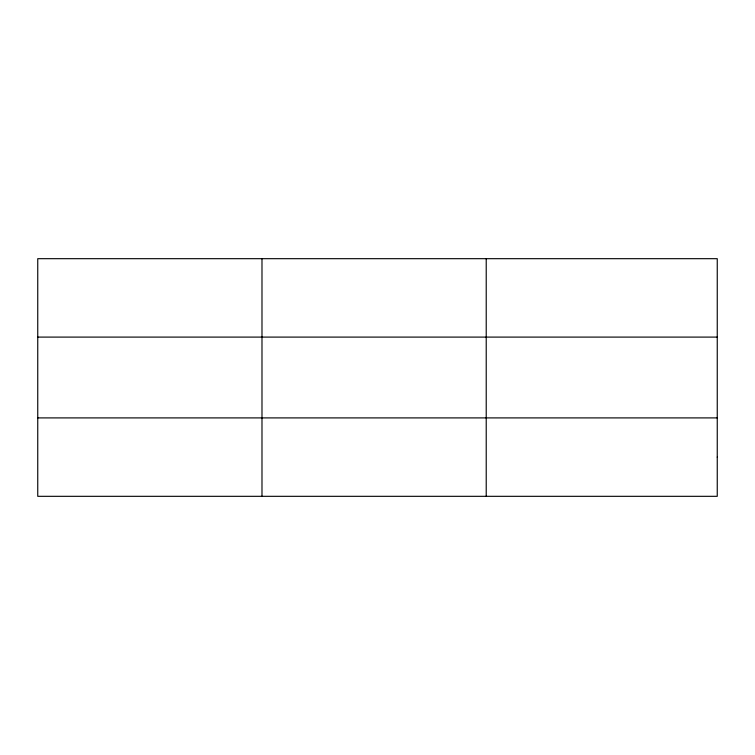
<?xml version="1.0" encoding="UTF-8"?>
<svg xmlns="http://www.w3.org/2000/svg" width="755" height="755" viewBox="0 0 755 755"><rect width="100%" height="100%" fill="white"/><g stroke="black" fill="none" stroke-linecap="round" stroke-linejoin="round"><path stroke-width="1.13" d="M261.985 258.682L261.985 496.318M486.22 258.682L486.22 496.318M37.75 337.098L717.25 337.098M37.75 417.902L717.25 417.902M717.25 457.115L717.25 496.318L37.75 496.318L37.75 258.682L717.25 258.682L717.25 457.115"/></g></svg>
